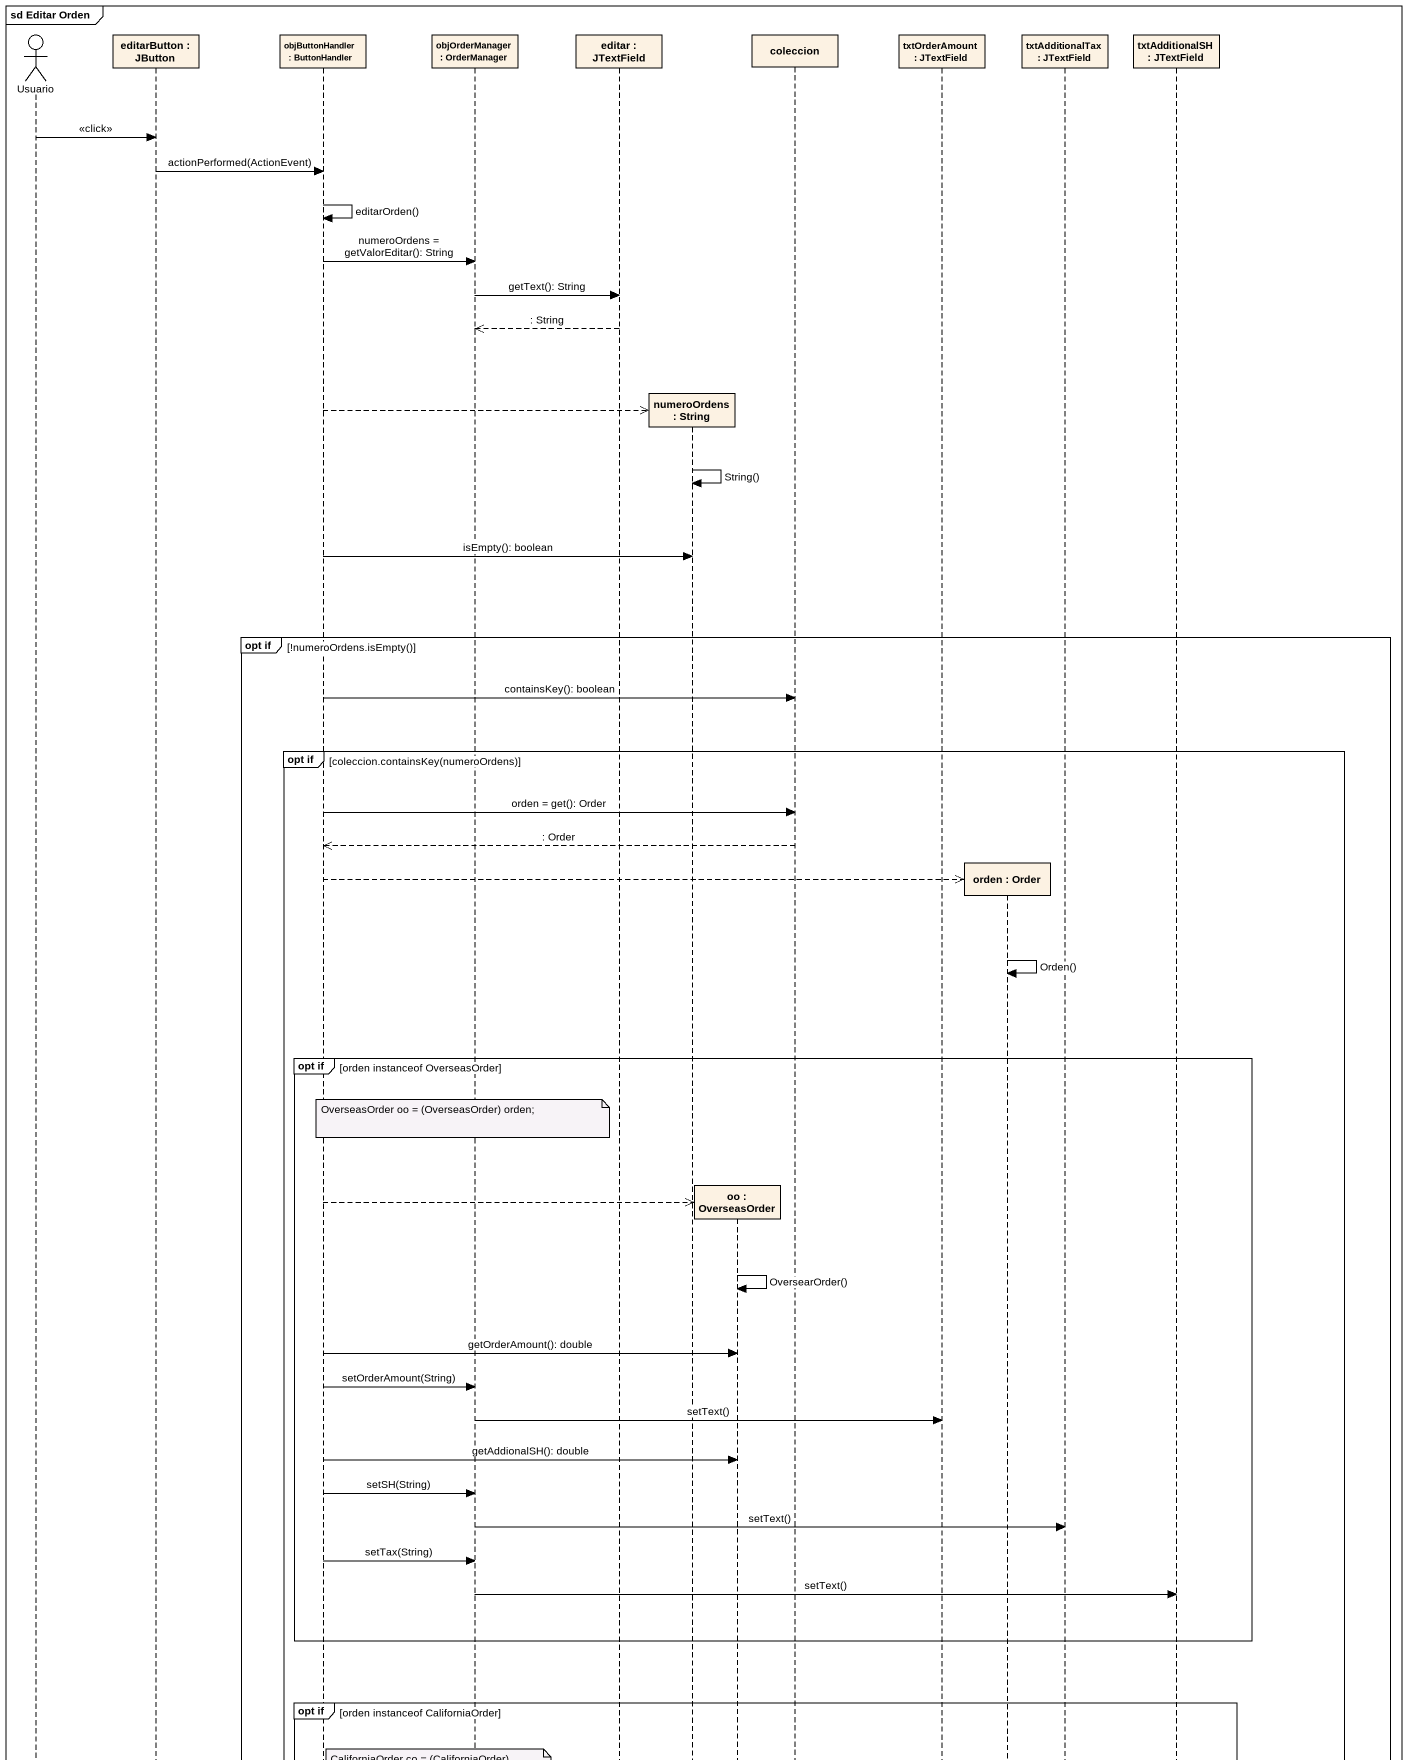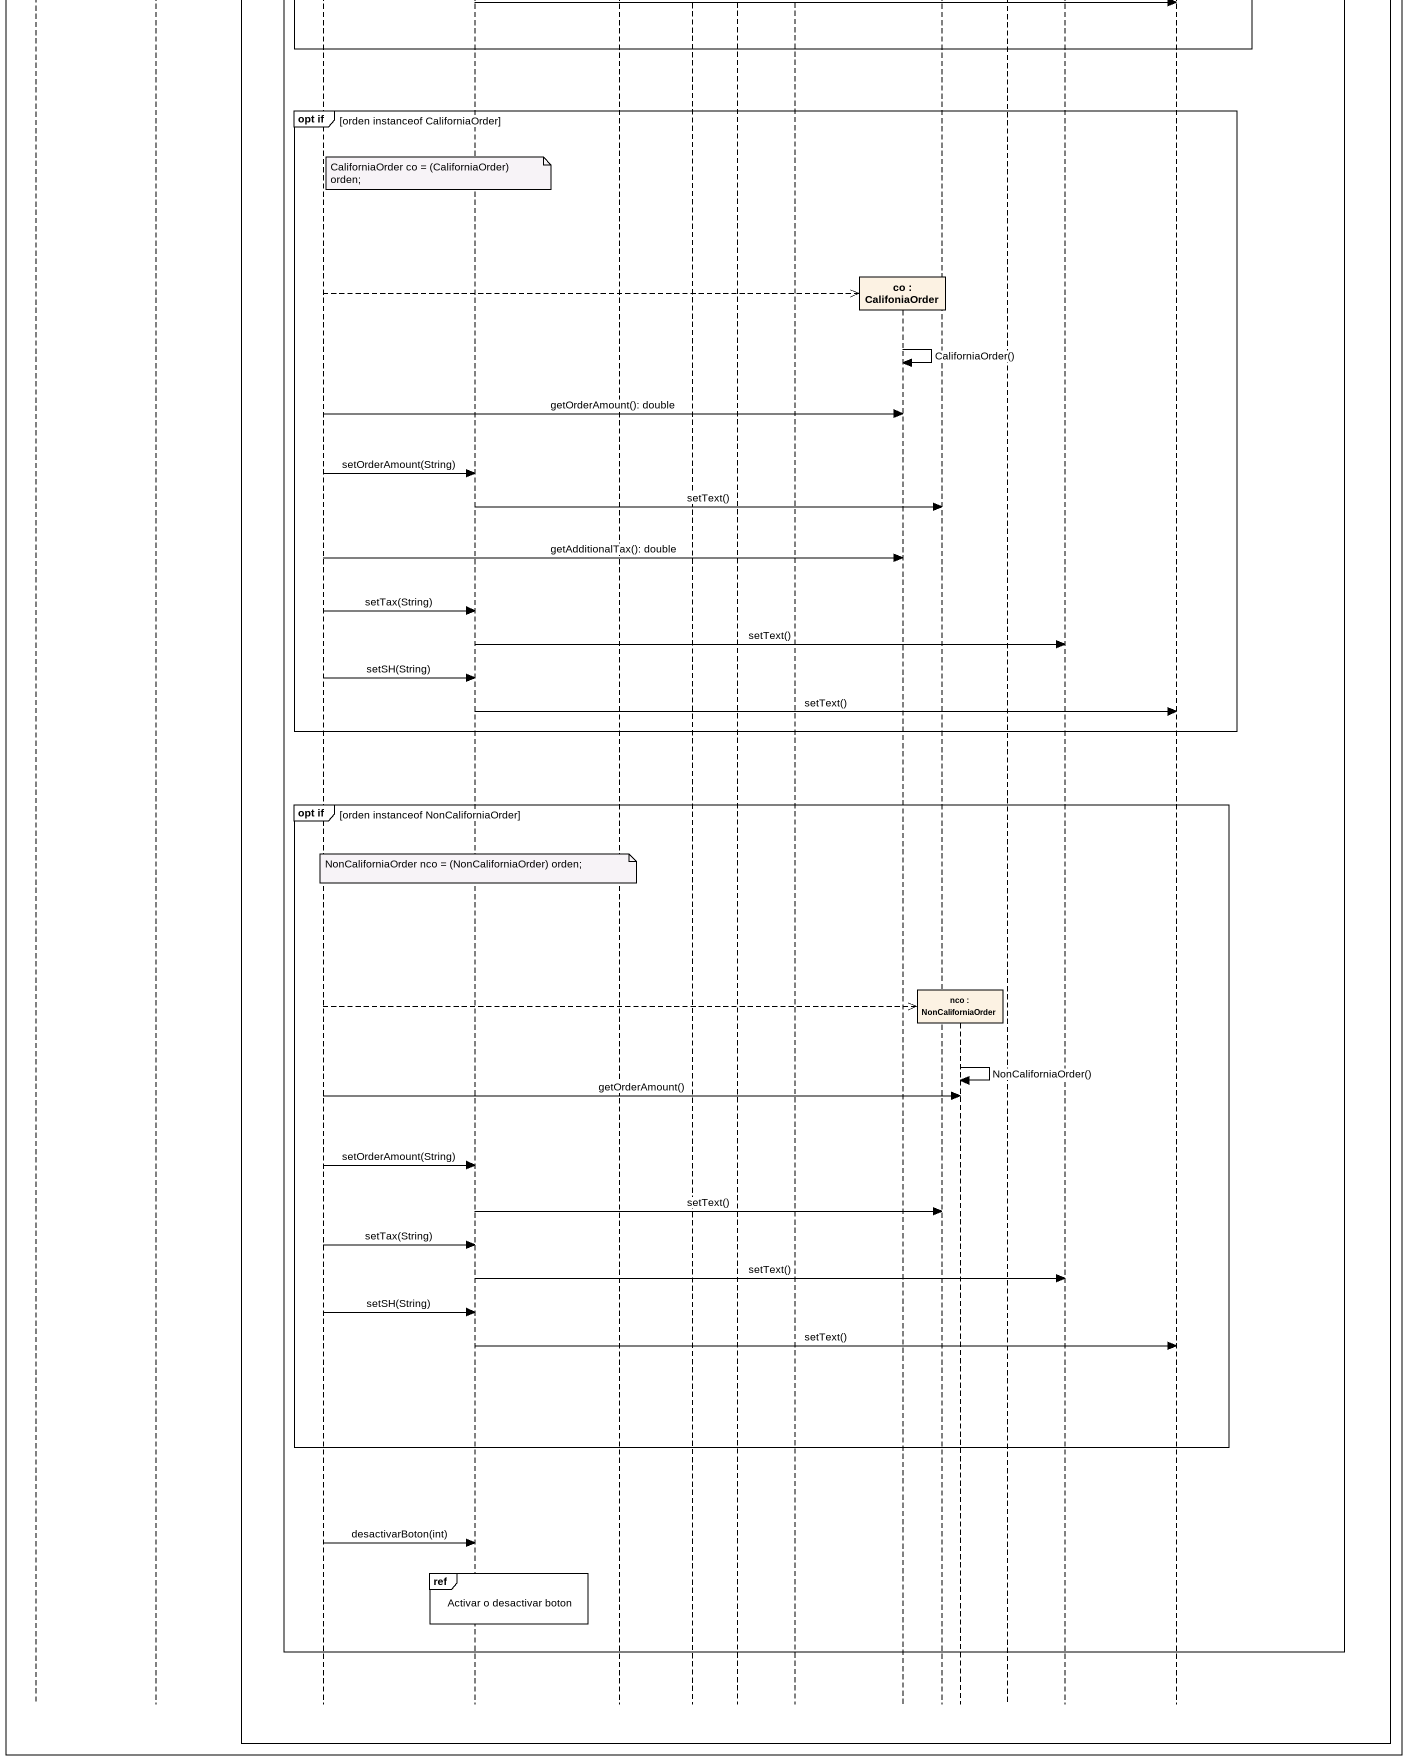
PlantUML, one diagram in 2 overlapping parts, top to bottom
@startuml
mainframe sd Editar Orden
hide footbox
actor Usuario
participant "editarButton : JButton" as editarButton
participant "objButtonHandler : ButtonHandler" as objButtonHandler
participant "objOrderManager : OrderManager" as objOrderManager
participant "editar : JTextField" as editar
participant "numeroOrdens : String" as numeroOrdens
participant "oo : OverseasOrder" as oo
participant coleccion
participant "co : CalifoniaOrder" as co
participant "txtOrderAmount : JTextField" as txtOrderAmount
participant "nco : NonCaliforniaOrder" as nco
participant "orden : Order" as orden
participant "txtAdditionalTax : JTextField" as txtAdditionalTax
participant "txtAdditionalSH : JTextField" as txtAdditionalSH

Usuario -> editarButton : <<click>>
editarButton -> objButtonHandler : actionPerformed(ActionEvent)
objButtonHandler -> objButtonHandler : editarOrden()
objButtonHandler -> objOrderManager : numeroOrdens = getValorEditar(): String
objOrderManager -> editar : getText(): String
editar -->> objOrderManager : : String
objButtonHandler -->> numeroOrdens **
numeroOrdens -> numeroOrdens : String()
objButtonHandler -> numeroOrdens : isEmpty(): boolean
group opt if [!numeroOrdens.isEmpty()]
  objButtonHandler -> coleccion : containsKey(): boolean
  group opt if [coleccion.containsKey(numeroOrdens)]
    objButtonHandler -> coleccion : orden = get(): Order
    coleccion -->> objButtonHandler : : Order
    objButtonHandler -->> orden **
    orden -> orden : Orden()
    group opt if [orden instanceof OverseasOrder]
      note over objOrderManager : OverseasOrder oo = (OverseasOrder) orden;
      objButtonHandler -->> oo **
      oo -> oo : OversearOrder()
      objButtonHandler -> oo : getOrderAmount(): double
      objButtonHandler -> objOrderManager : setOrderAmount(String)
      objOrderManager -> txtOrderAmount : setText()
      objButtonHandler -> oo : getAddionalSH(): double
      objButtonHandler -> objOrderManager : setSH(String)
      objOrderManager -> txtAdditionalTax : setText()
      objButtonHandler -> objOrderManager : setTax(String)
      objOrderManager -> txtAdditionalSH : setText()
    end
    group opt if [orden instanceof CaliforniaOrder]
      note over objOrderManager : CaliforniaOrder co = (CaliforniaOrder) orden;
      objButtonHandler -->> co **
      co -> co : CaliforniaOrder()
      objButtonHandler -> co : getOrderAmount(): double
      objButtonHandler -> objOrderManager : setOrderAmount(String)
      objOrderManager -> txtOrderAmount : setText()
      objButtonHandler -> co : getAdditionalTax(): double
      objButtonHandler -> objOrderManager : setTax(String)
      objOrderManager -> txtAdditionalTax : setText()
      objButtonHandler -> objOrderManager : setSH(String)
      objOrderManager -> txtAdditionalSH : setText()
    end
    group opt if [orden instanceof NonCaliforniaOrder]
      note over objOrderManager : NonCaliforniaOrder nco = (NonCaliforniaOrder) orden;
      objButtonHandler -->> nco **
      nco -> nco : NonCaliforniaOrder()
      objButtonHandler -> nco : getOrderAmount()
      objButtonHandler -> objOrderManager : setOrderAmount(String)
      objOrderManager -> txtOrderAmount : setText()
      objButtonHandler -> objOrderManager : setTax(String)
      objOrderManager -> txtAdditionalTax : setText()
      objButtonHandler -> objOrderManager : setSH(String)
      objOrderManager -> txtAdditionalSH : setText()
    end
    objButtonHandler -> objOrderManager : desactivarBoton(int)
    ref over objOrderManager : Activar o desactivar boton
  end
end
@enduml
